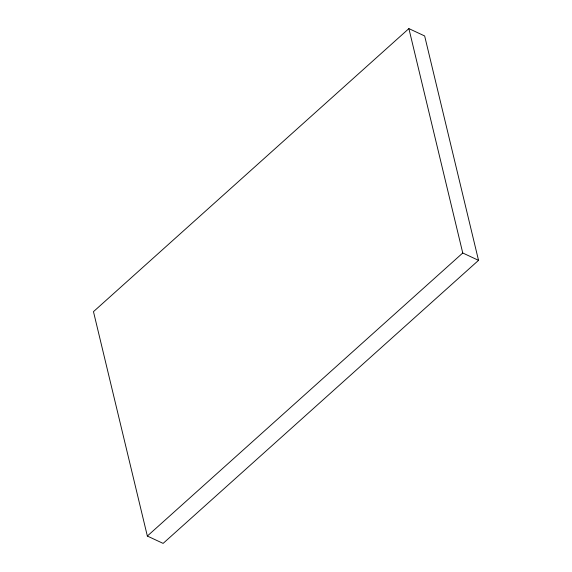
<?xml version="1.0" encoding="UTF-8"?>
<svg xmlns="http://www.w3.org/2000/svg" width="572" height="572" viewBox="0 0 572 572"><rect width="100%" height="100%" fill="white"/><g stroke="black" fill="none" stroke-linecap="round" stroke-linejoin="round"><path stroke-width="0.86" d="M408.887 28.6L93.472 311.654L147.347 536.043L163.113 543.4L478.528 260.346L424.653 35.957L408.887 28.6L462.755 252.988L478.528 260.346M147.347 536.043L462.755 252.988"/></g></svg>
